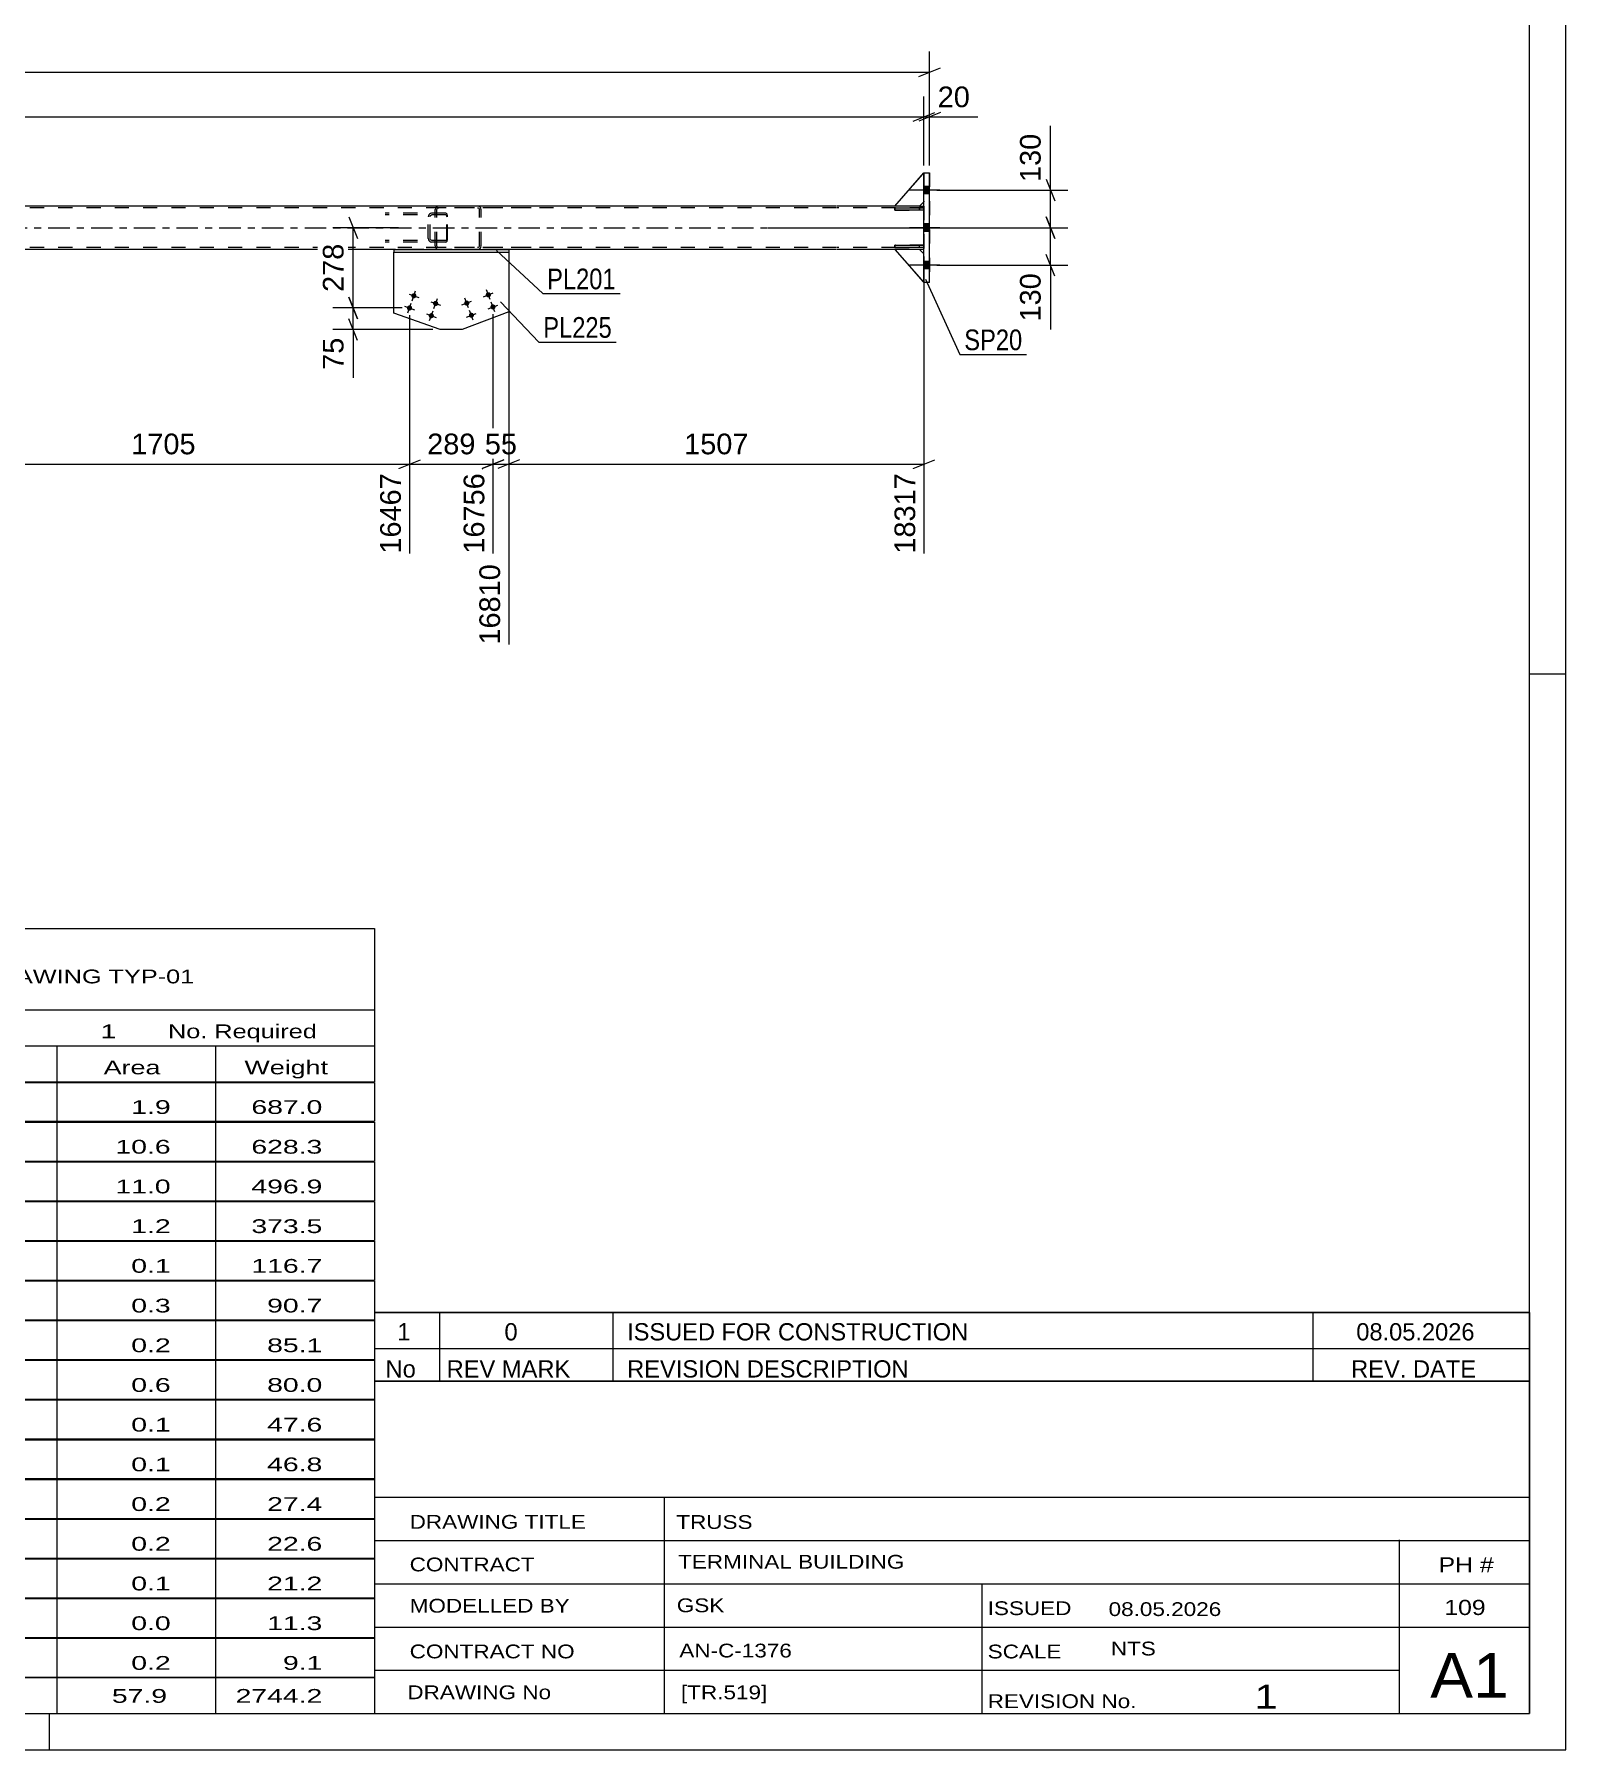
# Model space of a CAD drawing. Header units: millimetres. Extents: x -136 to 705, y -401 to 193.
# Drawn here: x 493.1 to 705.2, y -400.8 to -163.2 of the extents above; entities that cross this region are included whole.
import ezdxf

# ---------------------------------------------------------------- set-up
doc = ezdxf.new("R2010")
doc.units = ezdxf.units.MM
doc.linetypes.add('DXK_LINE_DOT2', pattern=[3.9198, 1.9599, -1.9599])
doc.linetypes.add('DXK_LINE_DOT3', pattern=[5.9187, 2.979, -0.9799, 0.9799, -0.9799])
doc.styles.add('Arial', font='ARIAL.TTF', dxfattribs={"height": 0.2})
doc.styles.add('Arial Narrow', font='ARIALN.TTF', dxfattribs={"height": 0.2})

# ---------------------------------------------------------------- blocks, each defined once
blk = doc.blocks.new('Unknown-318464307-1115')
at = {"color": 5, "linetype": 'Continuous'}
for p, q in [((705.2, -400.79), (705.2, 193.21)), ((700.2, -395.79), (700.2, 188.21)), ((705.2, -251.79), (700.2, -251.79)), ((-130.8, -395.79), (700.2, -395.79)), ((495.2, -400.79), (495.2, -395.79)), ((-135.8, -400.79), (705.2, -400.79))]:
    blk.add_line(p, q, dxfattribs=at)
blk = doc.blocks.new('Part-318464307-2169 - 2141')
at = {"color": 7, "linetype": 'DXK_LINE_DOT2'}
for p, q in [((616.3, -187.19), (612.3, -187.19)), ((612.3, -187.19), (612.3, -187.51)), ((612.3, -187.51), (616.3, -187.51)), ((615.7, -187.19), (615.7, -187.51)), ((616.3, -187.51), (616.3, -187.19))]:
    blk.add_line(p, q, dxfattribs=at)
blk = doc.blocks.new('Part-318464307-2147 - 2141')
at = {"color": 2, "linetype": 'Continuous'}
for p, q in [((612.3, -192.71), (612.3, -192.39)), ((612.3, -192.39), (616.3, -192.39)), ((616.3, -192.71), (616.3, -192.39)), ((616.3, -192.71), (612.3, -192.71))]:
    blk.add_line(p, q, dxfattribs=at)
at = {"color": 7, "linetype": 'DXK_LINE_DOT2'}
for p, q in [((615.7, -192.71), (615.7, -192.39)), ((616.3, -192.39), (616.3, -192.71))]:
    blk.add_line(p, q, dxfattribs=at)
blk = doc.blocks.new('Part-318464307-2180 - 2141')
at = {"color": 7, "linetype": 'DXK_LINE_DOT2'}
for p, q in [((548.65, -187.25), (548.61, -187.43)), ((548.61, -192.47), (548.61, -187.43)), ((548.86, -187.43), (548.88, -187.34)), ((548.86, -192.47), (548.86, -187.43)), ((548.88, -187.34), (548.94, -187.26)), ((549.12, -186.95), (548.92, -186.99)), ((548.94, -187.26), (549.02, -187.21)), ((549.02, -187.21), (549.12, -187.19)), ((561.91, -186.95), (549.12, -186.95)), ((561.91, -187.19), (549.12, -187.19)), ((554.68, -186.99), (554.48, -186.95)), ((554.48, -187.19), (554.58, -187.21)), ((554.58, -187.21), (554.66, -187.26)), ((554.66, -187.26), (554.72, -187.34)), ((554.72, -187.34), (554.74, -187.43)), ((554.74, -192.47), (554.74, -187.43)), ((554.99, -187.43), (554.95, -187.25)), ((554.99, -192.47), (554.99, -187.43)), ((548.61, -192.47), (548.65, -192.65)), ((548.88, -192.56), (548.86, -192.47)), ((554.74, -192.47), (554.72, -192.56)), ((554.95, -192.65), (554.99, -192.47)), ((548.94, -192.64), (548.88, -192.56)), ((548.92, -192.91), (549.12, -192.95)), ((549.02, -192.69), (548.94, -192.64)), ((549.12, -192.71), (549.02, -192.69)), ((561.91, -192.71), (549.12, -192.71)), ((561.91, -192.95), (549.12, -192.95)), ((554.58, -192.69), (554.48, -192.71)), ((554.48, -192.95), (554.68, -192.91)), ((554.66, -192.64), (554.58, -192.69)), ((554.72, -192.56), (554.66, -192.64))]:
    blk.add_line(p, q, dxfattribs=at)
for centre, start, end in [((549.1, -187.45), 110.7583, 155.68), ((554.5, -187.45), 24.32, 69.2417), ((549.1, -192.45), 204.32, 249.2417), ((554.5, -192.45), 290.7583, 335.68)]:
    blk.add_arc(centre, 0.496, start, end, dxfattribs=at)
blk = doc.blocks.new('Part-318464307-2199 - 2141')
at = {"color": 7, "linetype": 'DXK_LINE_DOT2'}
for p, q in [((615.7, -192.95), (612.3, -192.95)), ((612.3, -192.95), (616.3, -197.55)), ((616.3, -193.55), (615.7, -192.95)), ((616.3, -197.55), (616.3, -193.55))]:
    blk.add_line(p, q, dxfattribs=at)
blk = doc.blocks.new('Part-318464307-2200 - 2141')
at = {"color": 2, "linetype": 'Continuous'}
for p, q in [((612.3, -186.95), (616.3, -182.35)), ((615.7, -186.95), (612.3, -186.95)), ((616.3, -186.35), (615.7, -186.95))]:
    blk.add_line(p, q, dxfattribs=at)
at = {"color": 7, "linetype": 'DXK_LINE_DOT2'}
blk.add_line((616.3, -182.35), (616.3, -186.35), dxfattribs=at)
blk = doc.blocks.new('Part-318464307-2201 - 2141')
at = {"color": 7, "linetype": 'DXK_LINE_DOT2'}
for p, q in [((612.3, -186.95), (616.3, -182.35)), ((616.3, -182.35), (616.3, -186.35)), ((615.7, -186.95), (612.3, -186.95)), ((616.3, -186.35), (615.7, -186.95))]:
    blk.add_line(p, q, dxfattribs=at)
blk = doc.blocks.new('Part-318464307-2262 - 2141')
at = {"color": 2, "linetype": 'Continuous'}
for p, q in [((542.9, -201.79), (542.9, -193.35)), ((558.8, -193.35), (558.8, -201.6)), ((549.31, -204.07), (542.9, -201.79)), ((558.8, -201.6), (552.35, -204.07)), ((552.35, -204.07), (549.31, -204.07))]:
    blk.add_line(p, q, dxfattribs=at)
at = {"color": 7, "linetype": 'DXK_LINE_DOT2'}
blk.add_line((542.9, -193.35), (558.8, -193.35), dxfattribs=at)
blk = doc.blocks.new('Part-318464307-2277 - 2141')
at = {"color": 2, "linetype": 'Continuous'}
for p, q in [((542.9, -192.95), (542.9, -193.35)), ((542.9, -192.95), (558.8, -192.95)), ((542.9, -193.35), (558.8, -193.35)), ((558.8, -192.95), (558.8, -193.35))]:
    blk.add_line(p, q, dxfattribs=at)
blk = doc.blocks.new('Bolt-318464307-2279 - 2141')
at = {"linetype": 'Continuous'}
for points in [[(555.64, -199.38, -1), (556.32, -199.12, -1)], [(552.65, -200.52, -1), (553.33, -200.27, -1)], [(553.3, -202.21, -1), (553.97, -201.95, -1)], [(556.29, -201.06, -1), (556.96, -200.8, -1)]]:
    blk.add_hatch(color=1, dxfattribs=at).paths.add_polyline_path(points)
at = {"color": 1, "linetype": 'Continuous'}
for p, q in [((555.31, -199.51), (556.65, -198.99)), ((556.24, -199.92), (555.72, -198.58)), ((552.32, -200.65), (553.66, -200.14)), ((553.25, -201.07), (552.73, -199.72)), ((552.96, -202.33), (554.31, -201.82)), ((553.89, -202.75), (553.38, -201.4)), ((555.95, -201.19), (557.3, -200.68)), ((556.88, -201.61), (556.37, -200.26))]:
    blk.add_line(p, q, dxfattribs=at)
blk = doc.blocks.new('Part-318464307-2366 - 2141')
at = {"color": 2, "linetype": 'Continuous'}
for p, q in [((604.2, -186.95), (-61.33, -186.95)), ((612.3, -186.95), (604.3, -186.95)), ((615.7, -186.95), (616.3, -186.95)), ((542.9, -192.95), (476.87, -192.95)), ((604.2, -192.95), (558.8, -192.95)), ((612.3, -192.95), (604.3, -192.95)), ((616.3, -192.95), (615.7, -192.95))]:
    blk.add_line(p, q, dxfattribs=at)
at = {"color": 7, "linetype": 'DXK_LINE_DOT2'}
for p, q in [((604.2, -187.19), (-61.33, -187.19)), ((616.3, -187.19), (604.3, -187.19)), ((615.7, -186.95), (612.3, -186.95)), ((616.3, -186.95), (616.3, -192.95)), ((604.2, -192.71), (-61.33, -192.71)), ((604.2, -192.95), (-53.33, -192.95)), ((558.8, -192.95), (542.9, -192.95)), ((616.3, -192.71), (604.3, -192.71)), ((616.3, -192.95), (604.3, -192.95)), ((615.7, -192.95), (612.3, -192.95))]:
    blk.add_line(p, q, dxfattribs=at)
at = {"color": 7, "linetype": 'DXK_LINE_DOT3'}
for p, q in [((-61.33, -189.95), (604.2, -189.95)), ((604.3, -189.95), (616.3, -189.95))]:
    blk.add_line(p, q, dxfattribs=at)
blk = doc.blocks.new('Part-318464307-2387 - 2141')
at = {"color": 7, "linetype": 'DXK_LINE_DOT2'}
for p, q in [((616.3, -192.39), (612.3, -192.39)), ((612.3, -192.39), (612.3, -192.71)), ((615.7, -192.71), (615.7, -192.39)), ((616.3, -192.71), (616.3, -192.39)), ((612.3, -192.71), (616.3, -192.71))]:
    blk.add_line(p, q, dxfattribs=at)
blk = doc.blocks.new('Part-318464307-2442 - 2141')
at = {"color": 2, "linetype": 'Continuous'}
for p, q in [((616.3, -182.35), (617.1, -182.35)), ((616.3, -197.55), (616.3, -182.35)), ((617.1, -197.55), (617.1, -182.35)), ((617.1, -197.55), (616.3, -197.55))]:
    blk.add_line(p, q, dxfattribs=at)
at = {"color": 7, "linetype": 'DXK_LINE_DOT2'}
for p, q in [((616.3, -197.55), (616.3, -182.35)), ((617.1, -182.35), (617.1, -197.55))]:
    blk.add_line(p, q, dxfattribs=at)
blk = doc.blocks.new('Part-318464307-2504 - 2141')
at = {"color": 7, "linetype": 'DXK_LINE_DOT2'}
for p, q in [((550.07, -187.95), (541.69, -187.95)), ((550.07, -188.19), (541.69, -188.19)), ((547.7, -188.25), (547.66, -188.43)), ((547.66, -191.47), (547.66, -188.43)), ((547.91, -188.43), (547.93, -188.34)), ((547.91, -191.47), (547.91, -188.43)), ((547.93, -188.34), (547.98, -188.26)), ((548.16, -187.95), (547.97, -187.99)), ((547.98, -188.26), (548.07, -188.21)), ((548.07, -188.21), (548.16, -188.19)), ((548.61, -188.19), (548.61, -187.95)), ((550.18, -187.99), (550.07, -187.95)), ((550.07, -188.19), (550.13, -188.21)), ((550.13, -188.21), (550.17, -188.26)), ((550.17, -188.26), (550.2, -188.34)), ((550.26, -188.09), (550.18, -187.99)), ((550.2, -188.34), (550.21, -188.43)), ((550.21, -191.47), (550.21, -188.43)), ((550.32, -188.25), (550.26, -188.09)), ((550.34, -188.43), (550.32, -188.25)), ((550.34, -191.47), (550.34, -188.43)), ((550.07, -191.71), (541.69, -191.71)), ((550.07, -191.95), (541.69, -191.95)), ((547.66, -191.47), (547.7, -191.65)), ((547.93, -191.56), (547.91, -191.47)), ((547.98, -191.64), (547.93, -191.56)), ((547.97, -191.91), (548.16, -191.95)), ((548.07, -191.69), (547.98, -191.64)), ((548.16, -191.71), (548.07, -191.69)), ((548.61, -191.95), (548.61, -191.71)), ((550.13, -191.69), (550.07, -191.71)), ((550.07, -191.95), (550.18, -191.91)), ((550.17, -191.64), (550.13, -191.69)), ((550.2, -191.56), (550.17, -191.64)), ((550.18, -191.91), (550.26, -191.81)), ((550.21, -191.47), (550.2, -191.56)), ((550.26, -191.81), (550.32, -191.65)), ((550.32, -191.65), (550.34, -191.47))]:
    blk.add_line(p, q, dxfattribs=at)
for centre, start, end in [((548.15, -188.44), 111.1501, 156.1036), ((548.15, -191.45), 203.8964, 248.8499)]:
    blk.add_arc(centre, 0.492, start, end, dxfattribs=at)
blk = doc.blocks.new('Bolt-318464307-2510 - 2141')
at = {"linetype": 'Continuous'}
for points in [[(616.3, -184.23), (616.3, -185.27), (617.1, -185.27), (617.1, -184.23)], [(616.3, -184.23), (616.3, -185.27), (617.1, -185.27), (617.1, -184.23)], [(616.3, -184.23), (616.3, -185.27), (617.1, -185.27), (617.1, -184.23)], [(616.3, -189.43), (616.3, -190.47), (617.1, -190.47), (617.1, -189.43)], [(616.3, -189.43), (616.3, -190.47), (617.1, -190.47), (617.1, -189.43)], [(616.3, -194.63), (616.3, -195.67), (617.1, -195.67), (617.1, -194.63)], [(616.3, -194.63), (616.3, -195.67), (617.1, -195.67), (617.1, -194.63)], [(616.3, -194.63), (616.3, -195.67), (617.1, -195.67), (617.1, -194.63)]]:
    blk.add_hatch(color=1, dxfattribs=at).paths.add_polyline_path(points)
at = {"color": 1, "linetype": 'Continuous'}
for p, q in [((618.5, -184.75), (614.3, -184.75)), ((618.5, -184.75), (614.3, -184.75)), ((618.5, -184.75), (614.3, -184.75)), ((617.1, -184.23), (616.3, -184.23)), ((617.1, -184.23), (616.3, -184.23)), ((617.1, -184.23), (616.3, -184.23)), ((617.1, -185.27), (616.3, -185.27)), ((617.1, -185.27), (616.3, -185.27)), ((617.1, -185.27), (616.3, -185.27)), ((618.5, -189.95), (614.3, -189.95)), ((618.5, -189.95), (614.3, -189.95)), ((617.1, -189.43), (616.3, -189.43)), ((617.1, -189.43), (616.3, -189.43)), ((617.1, -190.47), (616.3, -190.47)), ((617.1, -190.47), (616.3, -190.47)), ((617.1, -194.63), (616.3, -194.63)), ((617.1, -194.63), (616.3, -194.63)), ((617.1, -194.63), (616.3, -194.63)), ((618.5, -195.15), (614.3, -195.15)), ((618.5, -195.15), (614.3, -195.15)), ((618.5, -195.15), (614.3, -195.15)), ((617.1, -195.67), (616.3, -195.67)), ((617.1, -195.67), (616.3, -195.67)), ((617.1, -195.67), (616.3, -195.67))]:
    blk.add_line(p, q, dxfattribs=at)
blk = doc.blocks.new('Bolt-318464307-2512 - 2141')
at = {"linetype": 'Continuous'}
for points in [[(545.33, -199.26, -1), (546, -199.5, -1)], [(544.72, -200.95, -1), (545.4, -201.2, -1)], [(547.74, -202.02, -1), (548.42, -202.27, -1)], [(548.34, -200.33, -1), (549.02, -200.57, -1)]]:
    blk.add_hatch(color=1, dxfattribs=at).paths.add_polyline_path(points)
at = {"color": 1, "linetype": 'Continuous'}
for p, q in [((544.99, -199.14), (546.34, -199.62)), ((545.42, -200.06), (545.91, -198.7)), ((544.38, -200.83), (545.74, -201.32)), ((544.82, -201.75), (545.3, -200.4)), ((547.4, -201.9), (548.76, -202.39)), ((547.84, -202.82), (548.32, -201.47)), ((548, -200.21), (549.36, -200.69)), ((548.44, -201.13), (548.92, -199.77))]:
    blk.add_line(p, q, dxfattribs=at)
blk = doc.blocks.new('Part-318464307-2513 - 2141')
at = {"color": 2, "linetype": 'Continuous'}
for p, q in [((615.7, -192.95), (612.3, -192.95)), ((612.3, -192.95), (616.3, -197.55)), ((616.3, -193.55), (615.7, -192.95))]:
    blk.add_line(p, q, dxfattribs=at)
at = {"color": 7, "linetype": 'DXK_LINE_DOT2'}
blk.add_line((616.3, -197.55), (616.3, -193.55), dxfattribs=at)
blk = doc.blocks.new('Part-318464307-2515 - 2141')
at = {"color": 2, "linetype": 'Continuous'}
for p, q in [((612.3, -187.51), (612.3, -187.19)), ((612.3, -187.19), (616.3, -187.19)), ((616.3, -187.51), (612.3, -187.51)), ((616.3, -187.51), (616.3, -187.19))]:
    blk.add_line(p, q, dxfattribs=at)
at = {"color": 7, "linetype": 'DXK_LINE_DOT2'}
for p, q in [((615.7, -187.51), (615.7, -187.19)), ((616.3, -187.19), (616.3, -187.51))]:
    blk.add_line(p, q, dxfattribs=at)
blk = doc.blocks.new('StraightDimension-318464307-2893 - 2141')
at = {"color": 7, "linetype": 'Continuous'}
for p, q in [((556.62, -201.93), (556.62, -235.1)), ((545.06, -202.07), (545.06, -235.1)), ((543.56, -223.29), (546.56, -222.09)), ((545.06, -222.69), (556.62, -222.69)), ((558.12, -222.09), (555.12, -223.29))]:
    blk.add_line(p, q, dxfattribs=at)
at = {"color": 0}
blk.add_wipeout([(554.78, -221.94), (554.78, -217.74), (546.91, -217.74), (546.91, -221.94)], dxfattribs=at)
at = {"color": 0, "linetype": 'Continuous'}
blk.add_wipeout([(556.02, -223.39), (551.82, -223.39), (551.82, -235.7), (556.02, -235.7)], dxfattribs=at)
at = {"color": 3, "style": 'Arial'}
blk.add_text('289', height=2.865, dxfattribs=at).set_placement((547.51, -221.34))
at = {"color": 3, "linetype": 'Continuous', "style": 'Arial'}
blk.add_text('16756', height=2.865, rotation=90.0002, dxfattribs=at).set_placement((555.42, -235.1))
blk = doc.blocks.new('StraightDimension-318464307-2704 - 2141')
at = {"color": 7, "linetype": 'Continuous'}
for p, q in [((594.73, -189.95), (636.23, -189.95)), ((633.23, -188.45), (634.43, -191.45)), ((633.83, -195.15), (633.83, -189.95)), ((634.43, -196.65), (633.23, -193.65)), ((618.1, -195.15), (636.23, -195.15))]:
    blk.add_line(p, q, dxfattribs=at)
at = {"color": 0}
blk.add_wipeout([(633.08, -195.67), (628.88, -195.67), (628.88, -203.54), (633.08, -203.54)], dxfattribs=at)
at = {"color": 7, "linetype": 'Continuous'}
blk.add_line((633.83, -195.15), (633.83, -204.07), dxfattribs=at)
blk.add_line((633.83, -195.15), (633.83, -204.07), dxfattribs=at)
at = {"color": 3, "style": 'Arial'}
blk.add_text('130', height=2.865, rotation=90.0002, dxfattribs=at).set_placement((632.48, -202.94))
blk = doc.blocks.new('StraightDimension-318464307-2687 - 2141')
at = {"color": 7, "linetype": 'Continuous'}
for p, q in [((618.1, -184.75), (636.23, -184.75)), ((633.23, -183.25), (634.43, -186.25)), ((633.83, -189.95), (633.83, -184.75)), ((594.73, -189.95), (636.23, -189.95)), ((634.43, -191.45), (633.23, -188.45))]:
    blk.add_line(p, q, dxfattribs=at)
at = {"color": 0}
blk.add_wipeout([(633.08, -176.35), (628.88, -176.35), (628.88, -184.22), (633.08, -184.22)], dxfattribs=at)
at = {"color": 7, "linetype": 'Continuous'}
blk.add_line((633.83, -184.75), (633.83, -175.83), dxfattribs=at)
blk.add_line((633.83, -184.75), (633.83, -175.83), dxfattribs=at)
at = {"color": 3, "style": 'Arial'}
blk.add_text('130', height=2.865, rotation=90.0002, dxfattribs=at).set_placement((632.48, -183.62))
blk = doc.blocks.new('StraightDimension-318464307-2886 - 2141')
at = {"color": 7, "linetype": 'Continuous'}
for p, q in [((476.87, -194.35), (476.87, -252.2)), ((545.06, -202.07), (545.06, -235.1)), ((478.37, -222.09), (475.37, -223.29)), ((476.87, -222.69), (545.06, -222.69)), ((543.56, -223.29), (546.56, -222.09))]:
    blk.add_line(p, q, dxfattribs=at)
at = {"color": 0}
blk.add_wipeout([(516.01, -221.94), (516.01, -217.74), (505.92, -217.74), (505.92, -221.94)], dxfattribs=at)
at = {"color": 0, "linetype": 'Continuous'}
blk.add_wipeout([(544.46, -223.39), (540.26, -223.39), (540.26, -235.7), (544.46, -235.7)], dxfattribs=at)
at = {"color": 3, "style": 'Arial'}
blk.add_text('1705', height=2.865, dxfattribs=at).set_placement((506.52, -221.34))
at = {"color": 3, "linetype": 'Continuous', "style": 'Arial'}
blk.add_text('16467', height=2.865, rotation=90.0002, dxfattribs=at).set_placement((543.86, -235.1))
blk = doc.blocks.new('StraightDimension-318464307-2902 - 2141')
at = {"color": 7, "linetype": 'Continuous'}
for p, q in [((558.8, -194.15), (558.8, -247.7)), ((556.62, -201.93), (556.62, -235.1)), ((555.12, -223.29), (558.12, -222.09)), ((556.62, -222.69), (558.8, -222.69)), ((560.3, -222.09), (557.3, -223.29))]:
    blk.add_line(p, q, dxfattribs=at)
at = {"color": 0}
blk.add_wipeout([(560.54, -221.94), (560.54, -217.74), (554.89, -217.74), (554.89, -221.94)], dxfattribs=at)
at = {"color": 0, "linetype": 'Continuous'}
blk.add_wipeout([(558.2, -235.99), (554, -235.99), (554, -248.3), (558.2, -248.3)], dxfattribs=at)
at = {"color": 3, "style": 'Arial'}
blk.add_text('55', height=2.865, dxfattribs=at).set_placement((555.49, -221.34))
at = {"color": 3, "linetype": 'Continuous', "style": 'Arial'}
blk.add_text('16810', height=2.865, rotation=90.0002, dxfattribs=at).set_placement((557.6, -247.7))
blk = doc.blocks.new('StraightDimension-318464307-2909 - 2141')
at = {"color": 7, "linetype": 'Continuous'}
for p, q in [((558.8, -194.15), (558.8, -247.7)), ((616.3, -193.95), (616.3, -235.1)), ((560.3, -222.09), (557.3, -223.29)), ((558.8, -222.69), (616.3, -222.69)), ((614.8, -223.29), (617.8, -222.09))]:
    blk.add_line(p, q, dxfattribs=at)
at = {"color": 0}
blk.add_wipeout([(592.6, -221.94), (592.6, -217.74), (582.5, -217.74), (582.5, -221.94)], dxfattribs=at)
at = {"color": 0, "linetype": 'Continuous'}
blk.add_wipeout([(615.7, -223.39), (611.5, -223.39), (611.5, -235.7), (615.7, -235.7)], dxfattribs=at)
at = {"color": 3, "style": 'Arial'}
blk.add_text('1507', height=2.865, dxfattribs=at).set_placement((583.1, -221.34))
at = {"color": 3, "linetype": 'Continuous', "style": 'Arial'}
blk.add_text('18317', height=2.865, rotation=90.0002, dxfattribs=at).set_placement((615.1, -235.1))
blk = doc.blocks.new('StraightDimension-318464307-2967 - 2141')
at = {"color": 7, "linetype": 'Continuous'}
for p, q in [((543.52, -189.95), (534.42, -189.95)), ((536.67, -188.45), (537.87, -191.45)), ((537.27, -201.07), (537.27, -189.95)), ((537.87, -202.57), (536.67, -199.57)), ((544.06, -201.07), (534.42, -201.07))]:
    blk.add_line(p, q, dxfattribs=at)
at = {"color": 0}
blk.add_wipeout([(536.52, -191.58), (532.32, -191.58), (532.32, -199.45), (536.52, -199.45)], dxfattribs=at)
at = {"color": 3, "style": 'Arial'}
blk.add_text('278', height=2.865, rotation=90.0002, dxfattribs=at).set_placement((535.92, -198.85))
blk = doc.blocks.new('StraightDimension-318464307-2983 - 2141')
at = {"color": 7, "linetype": 'Continuous'}
for p, q in [((536.67, -199.57), (537.87, -202.57)), ((544.06, -201.07), (534.42, -201.07)), ((537.27, -204.07), (537.27, -201.07)), ((548.31, -204.07), (534.42, -204.07)), ((537.87, -205.57), (536.67, -202.57))]:
    blk.add_line(p, q, dxfattribs=at)
at = {"color": 0}
blk.add_wipeout([(536.52, -204.59), (532.32, -204.59), (532.32, -210.24), (536.52, -210.24)], dxfattribs=at)
at = {"color": 7, "linetype": 'Continuous'}
blk.add_line((537.27, -204.07), (537.27, -210.76), dxfattribs=at)
blk.add_line((537.27, -204.07), (537.27, -210.76), dxfattribs=at)
at = {"color": 3, "style": 'Arial'}
blk.add_text('75', height=2.865, rotation=90.0002, dxfattribs=at).set_placement((535.92, -209.64))
blk = doc.blocks.new('StraightDimension-318464307-3011 - 2141')
at = {"color": 7, "linetype": 'Continuous'}
for p, q in [((617.1, -181.35), (617.1, -165.56)), ((-74.23, -168.41), (617.1, -168.41)), ((615.6, -169.01), (618.6, -167.81))]:
    blk.add_line(p, q, dxfattribs=at)
blk = doc.blocks.new('StraightDimension-318464307-3022 - 2141')
at = {"color": 7, "linetype": 'Continuous'}
for p, q in [((616.3, -181.35), (616.3, -171.76)), ((-73.43, -174.61), (616.3, -174.61)), ((614.8, -175.21), (617.8, -174.01))]:
    blk.add_line(p, q, dxfattribs=at)
blk = doc.blocks.new('StraightDimension-318464307-3044 - 2141')
at = {"color": 7, "linetype": 'Continuous'}
for p, q in [((616.3, -181.35), (616.3, -171.76)), ((617.1, -181.35), (617.1, -171.76)), ((614.8, -175.21), (617.8, -174.01)), ((618.6, -174.01), (615.6, -175.21)), ((616.3, -174.61), (617.1, -174.61))]:
    blk.add_line(p, q, dxfattribs=at)
at = {"color": 0}
blk.add_wipeout([(623.27, -173.86), (623.27, -169.66), (617.62, -169.66), (617.62, -173.86)], dxfattribs=at)
at = {"color": 7, "linetype": 'Continuous'}
blk.add_line((617.1, -174.61), (623.79, -174.61), dxfattribs=at)
blk.add_line((617.1, -174.61), (623.79, -174.61), dxfattribs=at)
at = {"color": 3, "style": 'Arial'}
blk.add_text('20', height=2.865, dxfattribs=at).set_placement((618.22, -173.26))
blk = doc.blocks.new('Unknown-318464307-9130')
at = {"color": 7, "linetype": 'Continuous'}
for p, q in [((540.2, -349.73), (700.2, -349.73)), ((540.2, -349.74), (540.2, -395.79)), ((700.2, -349.79), (700.2, -395.79)), ((540.2, -365.79), (700.2, -365.79)), ((580.34, -365.79), (580.34, -395.79)), ((540.2, -371.79), (700.2, -371.79)), ((682.2, -395.73), (682.2, -371.73)), ((540.2, -377.79), (700.2, -377.79)), ((624.34, -377.79), (624.34, -395.79)), ((540.2, -383.79), (700.2, -383.79)), ((540.2, -389.79), (682.2, -389.79)), ((540.2, -395.79), (700.2, -395.79))]:
    blk.add_line(p, q, dxfattribs=at)
at = {"color": 7, "style": 'Arial Narrow'}
for s, height, width, p in [('DRAWING TITLE', 1.9089, 1.425378, (545.08, -370.18)), ('TRUSS', 1.909, 1.425378, (582.01, -370.2)), ('CONTRACT', 1.909, 1.425378, (545.08, -376.08)), ('TERMINAL BUILDING', 1.9089, 1.425378, (582.26, -375.71)), ('MODELLED BY', 1.9089, 1.425378, (545.08, -381.8)), ('GSK', 1.909, 1.425378, (582.08, -381.74)), ('ISSUED', 1.909, 1.425378, (625.14, -382.14)), ('08.05.2026', 1.909, 1.425378, (641.89, -382.27)), ('CONTRACT NO', 1.9089, 1.425378, (545.08, -388.13)), ('AN-C-1376', 1.909, 1.425378, (582.43, -388.01)), ('SCALE', 1.909, 1.425378, (625.14, -388.14)), ('A1', 6.204, 1.25, (686.44, -393.59)), ('DRAWING No', 1.909, 1.425378, (544.76, -393.79)), ('[TR.519]', 1.909, 1.425378, (582.66, -393.8)), ('1', 3.34, 1.5, (662.11, -395.11)), ('REVISION No.', 1.9089, 1.425378, (625.14, -395.02))]:
    blk.add_text(s, height=height, dxfattribs=dict(at, width=width)).set_placement(p)
at = {"color": 7, "linetype": 'Continuous', "style": 'Arial Narrow'}
for s, height, width, p in [('PH #', 2.1, 1.42538, (687.6, -376.23)), ('109', 2.1, 1.42538, (688.39, -382.13)), ('NTS', 1.909, 1.425378, (642.2, -387.73))]:
    blk.add_text(s, height=height, dxfattribs=dict(at, width=width)).set_placement(p)
blk = doc.blocks.new('Unknown-318464307-9131')
at = {"color": 7, "linetype": 'Continuous'}
for p, q in [((380.2, -287.04), (540.2, -287.04)), ((380.2, -298.29), (380.2, -287.04)), ((540.2, -287.04), (540.2, -298.29)), ((380.2, -298.29), (540.2, -298.29)), ((380.2, -298.29), (380.2, -303.29)), ((540.2, -298.29), (540.2, -303.29)), ((380.2, -303.29), (540.2, -303.29)), ((380.2, -303.29), (380.2, -308.29)), ((404.2, -303.29), (404.2, -308.29)), ((439.7, -303.29), (439.7, -308.29)), ((465.7, -303.29), (465.7, -308.29)), ((478.7, -303.29), (478.7, -308.29)), ((496.2, -303.29), (496.2, -308.29)), ((518.2, -303.29), (518.2, -308.29)), ((540.2, -303.29), (540.2, -308.29)), ((380.2, -308.29), (540.2, -308.29)), ((380.2, -308.34), (380.2, -313.74)), ((380.2, -308.34), (540.2, -308.34)), ((404.2, -308.29), (404.2, -313.79)), ((439.7, -308.29), (439.7, -313.79)), ((465.7, -308.29), (465.7, -313.79)), ((478.7, -308.29), (478.7, -313.79)), ((496.2, -308.29), (496.2, -313.79)), ((518.2, -308.29), (518.2, -313.79)), ((540.2, -308.34), (540.2, -313.74)), ((380.2, -313.74), (540.2, -313.74)), ((380.2, -313.84), (380.2, -319.24)), ((380.2, -313.84), (540.2, -313.84)), ((404.2, -313.79), (404.2, -319.29)), ((439.7, -313.79), (439.7, -319.29)), ((465.7, -313.79), (465.7, -319.29)), ((478.7, -313.79), (478.7, -319.29)), ((496.2, -313.79), (496.2, -319.29)), ((518.2, -313.79), (518.2, -319.29)), ((540.2, -313.84), (540.2, -319.24)), ((380.2, -319.24), (540.2, -319.24)), ((380.2, -319.34), (380.2, -324.74)), ((380.2, -319.34), (540.2, -319.34)), ((404.2, -319.29), (404.2, -324.79)), ((439.7, -319.29), (439.7, -324.79)), ((465.7, -319.29), (465.7, -324.79)), ((478.7, -319.29), (478.7, -324.79)), ((496.2, -319.29), (496.2, -324.79)), ((518.2, -319.29), (518.2, -324.79)), ((540.2, -319.34), (540.2, -324.74)), ((380.2, -324.74), (540.2, -324.74)), ((380.2, -324.84), (380.2, -330.24)), ((380.2, -324.84), (540.2, -324.84)), ((404.2, -324.79), (404.2, -330.29)), ((439.7, -324.79), (439.7, -330.29)), ((465.7, -324.79), (465.7, -330.29)), ((478.7, -324.79), (478.7, -330.29)), ((496.2, -324.79), (496.2, -330.29)), ((518.2, -324.79), (518.2, -330.29)), ((540.2, -324.84), (540.2, -330.24)), ((380.2, -330.24), (540.2, -330.24)), ((404.2, -330.29), (404.2, -335.79)), ((439.7, -330.29), (439.7, -335.79)), ((465.7, -330.29), (465.7, -335.79)), ((478.7, -330.29), (478.7, -335.79)), ((496.2, -330.29), (496.2, -335.79)), ((518.2, -330.29), (518.2, -335.79)), ((380.2, -330.34), (380.2, -335.74)), ((380.2, -330.34), (540.2, -330.34)), ((540.2, -330.34), (540.2, -335.74)), ((380.2, -335.74), (540.2, -335.74)), ((380.2, -335.84), (380.2, -341.24)), ((380.2, -335.84), (540.2, -335.84)), ((404.2, -335.79), (404.2, -341.29)), ((439.7, -335.79), (439.7, -341.29)), ((465.7, -335.79), (465.7, -341.29)), ((478.7, -335.79), (478.7, -341.29)), ((496.2, -335.79), (496.2, -341.29)), ((518.2, -335.79), (518.2, -341.29)), ((540.2, -335.84), (540.2, -341.24)), ((380.2, -341.24), (540.2, -341.24)), ((380.2, -341.34), (380.2, -346.74)), ((380.2, -341.34), (540.2, -341.34)), ((404.2, -341.29), (404.2, -346.79)), ((439.7, -341.29), (439.7, -346.79)), ((465.7, -341.29), (465.7, -346.79)), ((478.7, -341.29), (478.7, -346.79)), ((496.2, -341.29), (496.2, -346.79)), ((518.2, -341.29), (518.2, -346.79)), ((540.2, -341.34), (540.2, -346.74)), ((380.2, -346.74), (540.2, -346.74)), ((380.2, -346.84), (380.2, -352.24)), ((380.2, -346.84), (540.2, -346.84)), ((404.2, -346.79), (404.2, -352.29)), ((439.7, -346.79), (439.7, -352.29)), ((465.7, -346.79), (465.7, -352.29)), ((478.7, -346.79), (478.7, -352.29)), ((496.2, -346.79), (496.2, -352.29)), ((518.2, -346.79), (518.2, -352.29)), ((540.2, -346.84), (540.2, -352.24)), ((380.2, -352.24), (540.2, -352.24)), ((380.2, -352.34), (380.2, -357.74)), ((380.2, -352.34), (540.2, -352.34)), ((404.2, -352.29), (404.2, -357.79)), ((439.7, -352.29), (439.7, -357.79)), ((465.7, -352.29), (465.7, -357.79)), ((478.7, -352.29), (478.7, -357.79)), ((496.2, -352.29), (496.2, -357.79)), ((518.2, -352.29), (518.2, -357.79)), ((540.2, -352.34), (540.2, -357.74)), ((380.2, -357.74), (540.2, -357.74)), ((380.2, -357.84), (380.2, -363.24)), ((380.2, -357.84), (540.2, -357.84)), ((404.2, -357.79), (404.2, -363.29)), ((439.7, -357.79), (439.7, -363.29)), ((465.7, -357.79), (465.7, -363.29)), ((478.7, -357.79), (478.7, -363.29)), ((496.2, -357.79), (496.2, -363.29)), ((518.2, -357.79), (518.2, -363.29)), ((540.2, -357.84), (540.2, -363.24)), ((380.2, -363.24), (540.2, -363.24)), ((380.2, -363.34), (380.2, -368.74)), ((380.2, -363.34), (540.2, -363.34)), ((404.2, -363.29), (404.2, -368.79)), ((439.7, -363.29), (439.7, -368.79)), ((465.7, -363.29), (465.7, -368.79)), ((478.7, -363.29), (478.7, -368.79)), ((496.2, -363.29), (496.2, -368.79)), ((518.2, -363.29), (518.2, -368.79)), ((540.2, -363.34), (540.2, -368.74)), ((380.2, -368.74), (540.2, -368.74)), ((380.2, -368.84), (380.2, -374.24)), ((380.2, -368.84), (540.2, -368.84)), ((404.2, -368.79), (404.2, -374.29)), ((439.7, -368.79), (439.7, -374.29)), ((465.7, -368.79), (465.7, -374.29)), ((478.7, -368.79), (478.7, -374.29)), ((496.2, -368.79), (496.2, -374.29)), ((518.2, -368.79), (518.2, -374.29)), ((540.2, -368.84), (540.2, -374.24)), ((380.2, -374.24), (540.2, -374.24)), ((380.2, -374.34), (380.2, -379.74)), ((380.2, -374.34), (540.2, -374.34)), ((404.2, -374.29), (404.2, -379.79)), ((439.7, -374.29), (439.7, -379.79)), ((465.7, -374.29), (465.7, -379.79)), ((478.7, -374.29), (478.7, -379.79)), ((496.2, -374.29), (496.2, -379.79)), ((518.2, -374.29), (518.2, -379.79)), ((540.2, -374.34), (540.2, -379.74)), ((380.2, -379.74), (540.2, -379.74)), ((380.2, -379.84), (380.2, -385.24)), ((380.2, -379.84), (540.2, -379.84)), ((404.2, -379.79), (404.2, -385.29)), ((439.7, -379.79), (439.7, -385.29)), ((465.7, -379.79), (465.7, -385.29)), ((478.7, -379.79), (478.7, -385.29)), ((496.2, -379.79), (496.2, -385.29)), ((518.2, -379.79), (518.2, -385.29)), ((540.2, -379.84), (540.2, -385.24)), ((380.2, -385.24), (540.2, -385.24)), ((380.2, -385.34), (380.2, -390.74)), ((380.2, -385.34), (540.2, -385.34)), ((404.2, -385.29), (404.2, -390.79)), ((439.7, -385.29), (439.7, -390.79)), ((465.7, -385.29), (465.7, -390.79)), ((478.7, -385.29), (478.7, -390.79)), ((496.2, -385.29), (496.2, -390.79)), ((518.2, -385.29), (518.2, -390.79)), ((540.2, -385.34), (540.2, -390.74)), ((380.2, -390.74), (540.2, -390.74)), ((380.2, -390.79), (540.2, -390.79)), ((380.2, -390.79), (380.2, -395.79)), ((496.2, -390.79), (496.2, -395.79)), ((518.2, -390.79), (518.2, -395.79)), ((540.2, -390.79), (540.2, -395.79)), ((380.2, -395.79), (540.2, -395.79))]:
    blk.add_line(p, q, dxfattribs=at)
at = {"color": 7, "style": 'Arial Narrow'}
for s, height, width, p in [('GENERAL NOTES & WELD DETAILS :', 2.8633, 1.4, (381.35, -294.73)), ('REFER TYP DRAWING TYP-01', 1.9089, 1.6, (464.9, -294.63)), ("MATERIAL LIST FOR ASSEMBLY MK'D", 1.9089, 1.6, (381.35, -302.23)), ('TR519', 1.909, 1.794707, (474.1, -302.32)), ('1', 1.91, 1.794707, (502.28, -302.23)), ('No. Required', 1.9089, 1.6, (511.61, -302.23)), ('Mark', 1.909, 1.7, (381.54, -307.29)), ('Profile', 1.909, 1.7, (414.61, -307.29)), ('Material', 1.909, 1.7, (444.74, -307.23)), ('No.', 1.909, 1.7, (469.7, -307.23)), ('Length', 1.909, 1.7, (480.2, -307.23)), ('Area', 1.909, 1.7, (502.7, -307.23)), ('Weight', 1.909, 1.7, (522.2, -307.23))]:
    blk.add_text(s, height=height, dxfattribs=dict(at, width=width)).set_placement(p)
at = {"color": 7, "linetype": 'Continuous', "style": 'Arial Narrow'}
for s, height, width, p in [('M244', 1.909, 1.794707, (381.7, -312.72)), ('SHS150*6', 1.909, 1.794707, (406.2, -312.72)), ('E350', 1.909, 1.794707, (445.94, -312.72)), ('8', 1.91, 1.794707, (470.06, -312.72)), ('3220', 1.909, 1.794707, (482.78, -312.72)), ('1.9', 1.909, 1.794707, (506.52, -312.72)), ('687.0', 1.909, 1.794707, (523.16, -312.72)), ('TR519', 1.909, 1.794707, (381.7, -318.22)), ('SHS150*8', 1.909, 1.794707, (406.2, -318.22)), ('E350', 1.909, 1.794707, (445.94, -318.22)), ('1', 1.91, 1.794707, (470.06, -318.22)), ('17614', 1.909, 1.794707, (480.6, -318.22)), ('10.6', 1.909, 1.794707, (504.33, -318.22)), ('628.3', 1.909, 1.794707, (523.16, -318.22)), ('BC228', 1.909, 1.794707, (381.7, -323.72)), ('SHS150*6', 1.909, 1.794707, (406.2, -323.72)), ('E350', 1.909, 1.794707, (445.94, -323.72)), ('1', 1.91, 1.794707, (470.06, -323.72)), ('18317', 1.909, 1.794707, (480.6, -323.72)), ('11.0', 1.909, 1.794707, (504.33, -323.72)), ('496.9', 1.909, 1.794707, (523.16, -323.72)), ('M256', 1.909, 1.794707, (381.7, -329.22)), ('SHS100*6', 1.909, 1.794707, (406.2, -329.22)), ('E350', 1.909, 1.794707, (445.94, -329.22)), ('7', 1.91, 1.794707, (470.06, -329.22)), ('3103', 1.909, 1.794707, (482.78, -329.22)), ('1.2', 1.909, 1.794707, (506.52, -329.22)), ('373.5', 1.909, 1.794707, (523.16, -329.22)), ('M1454', 1.909, 1.794707, (381.7, -334.72)), ('RHS100*100*6', 1.9089, 1.794707, (406.2, -334.72)), ('E350', 1.909, 1.794707, (445.94, -334.72)), ('18', 1.909, 1.794707, (468.96, -334.72)), ('366', 1.909, 1.794707, (484.97, -334.72)), ('0.1', 1.909, 1.794707, (506.52, -334.72)), ('116.7', 1.909, 1.794707, (523.16, -334.72)), ('SP20', 1.909, 1.794707, (381.7, -340.22)), ('PL20*380', 1.909, 1.794707, (406.2, -340.22)), ('E350', 1.909, 1.794707, (445.94, -340.22)), ('4', 1.91, 1.794707, (470.06, -340.22)), ('380', 1.909, 1.794707, (484.97, -340.22)), ('0.3', 1.909, 1.794707, (506.52, -340.22)), ('90.7', 1.909, 1.794707, (525.34, -340.22)), ('PL196', 1.909, 1.794707, (381.7, -345.72)), ('PL12*276', 1.909, 1.794707, (406.2, -345.72)), ('E350', 1.909, 1.794707, (445.94, -345.72)), ('9', 1.91, 1.794707, (470.06, -345.72)), ('396', 1.909, 1.794707, (484.97, -345.72)), ('0.2', 1.909, 1.794707, (506.52, -345.72)), ('85.1', 1.909, 1.794707, (525.34, -345.72)), ('PL205', 1.909, 1.794707, (381.7, -351.22)), ('PL12*521', 1.909, 1.794707, (406.2, -351.22)), ('E350', 1.909, 1.794707, (445.94, -351.22)), ('3', 1.91, 1.794707, (470.06, -351.22)), ('565', 1.909, 1.794707, (484.97, -351.22)), ('0.6', 1.909, 1.794707, (506.52, -351.22)), ('80.0', 1.909, 1.794707, (525.34, -351.22)), ('PL197', 1.909, 1.794707, (381.7, -356.72)), ('PL10*170', 1.909, 1.794707, (406.2, -356.72)), ('E350', 1.909, 1.794707, (445.94, -356.72)), ('9', 1.91, 1.794707, (470.06, -356.72)), ('396', 1.909, 1.794707, (484.97, -356.72)), ('0.1', 1.909, 1.794707, (506.52, -356.72)), ('47.6', 1.909, 1.794707, (525.34, -356.72)), ('PL760', 1.909, 1.794707, (381.7, -362.22)), ('PL12*120', 1.909, 1.794707, (406.2, -362.22)), ('E350', 1.909, 1.794707, (445.94, -362.22)), ('18', 1.909, 1.794707, (468.96, -362.22)), ('230', 1.909, 1.794707, (484.97, -362.22)), ('0.1', 1.909, 1.794707, (506.52, -362.22)), ('46.8', 1.909, 1.794707, (525.34, -362.22)), ('PL225', 1.909, 1.794707, (381.7, -367.72)), ('PL12*268', 1.909, 1.794707, (406.2, -367.72)), ('E350', 1.909, 1.794707, (445.94, -367.72)), ('3', 1.91, 1.794707, (470.06, -367.72)), ('398', 1.909, 1.794707, (484.97, -367.72)), ('0.2', 1.909, 1.794707, (506.52, -367.72)), ('27.4', 1.909, 1.794707, (525.34, -367.72)), ('PL206', 1.909, 1.794707, (381.7, -373.22)), ('PL10*170', 1.909, 1.794707, (406.2, -373.22)), ('E350', 1.909, 1.794707, (445.94, -373.22)), ('3', 1.91, 1.794707, (470.06, -373.22)), ('565', 1.909, 1.794707, (484.97, -373.22)), ('0.2', 1.909, 1.794707, (506.52, -373.22)), ('22.6', 1.909, 1.794707, (525.34, -373.22)), ('PL201', 1.909, 1.794707, (381.7, -378.72)), ('PL10*170', 1.909, 1.794707, (406.2, -378.72)), ('E350', 1.909, 1.794707, (445.94, -378.72)), ('4', 1.91, 1.794707, (470.06, -378.72)), ('398', 1.909, 1.794707, (484.97, -378.72)), ('0.1', 1.909, 1.794707, (506.52, -378.72)), ('21.2', 1.909, 1.794707, (525.34, -378.72)), ('ST26', 1.909, 1.794707, (381.7, -384.22)), ('PL8*100', 1.909, 1.794707, (406.2, -384.22)), ('E350', 1.909, 1.794707, (445.94, -384.22)), ('32', 1.909, 1.794707, (468.96, -384.22)), ('115', 1.909, 1.794707, (484.97, -384.22)), ('0.0', 1.909, 1.794707, (506.52, -384.22)), ('11.3', 1.909, 1.794707, (525.34, -384.22)), ('PL223', 1.909, 1.794707, (381.7, -389.72)), ('PL12*267', 1.909, 1.794707, (406.2, -389.72)), ('E350', 1.909, 1.794707, (445.94, -389.72)), ('1', 1.91, 1.794707, (470.06, -389.72)), ('398', 1.909, 1.794707, (484.97, -389.72)), ('0.2', 1.909, 1.794707, (506.52, -389.72)), ('9.1', 1.909, 1.794707, (527.53, -389.72)), ('Total', 1.909, 1.7, (482.53, -394.29)), ('57.9', 1.909, 1.794707, (503.84, -394.29)), ('2744.2', 1.909, 1.794707, (520.97, -394.29))]:
    blk.add_text(s, height=height, dxfattribs=dict(at, width=width)).set_placement(p)
blk = doc.blocks.new('Unknown-318464307-9133')
at = {"color": 7, "linetype": 'Continuous'}
for p, q in [((540.2, -340.23), (700.2, -340.23)), ((700.2, -340.23), (540.2, -340.23)), ((540.2, -340.23), (540.2, -345.23)), ((549.2, -340.23), (549.2, -345.23)), ((573.2, -340.23), (573.2, -345.23)), ((670.2, -340.23), (670.2, -345.23)), ((700.2, -340.23), (700.2, -345.23)), ((540.2, -345.23), (700.2, -345.23)), ((540.2, -345.23), (540.2, -349.73)), ((540.2, -345.23), (700.2, -345.23)), ((549.2, -345.23), (549.2, -349.73)), ((573.2, -345.23), (573.2, -349.73)), ((670.2, -345.23), (670.2, -349.73)), ((700.2, -345.23), (700.2, -349.73)), ((700.2, -349.73), (540.2, -349.73))]:
    blk.add_line(p, q, dxfattribs=at)
at = {"color": 7, "linetype": 'Continuous', "style": 'Arial Narrow'}
for s, height, width, p in [('1', 2.39, 1.196471, (543.36, -344.09)), ('0', 2.39, 1.196471, (558.21, -344.09)), ('ISSUED FOR CONSTRUCTION', 2.3861, 1.196471, (575.2, -344.09)), ('08.05.2026', 2.386, 1.196471, (676.2, -344.09)), ('No', 2.386, 1.2, (541.74, -349.23)), ('REV MARK', 2.386, 1.2, (550.2, -349.23)), ('REVISION DESCRIPTION', 2.3861, 1.2, (575.2, -349.23)), ('REV. DATE', 2.386, 1.2, (675.48, -349.23))]:
    blk.add_text(s, height=height, dxfattribs=dict(at, width=width)).set_placement(p)
blk = doc.blocks.new('Mark-318464307-2258 - 2141')
at = {"color": 0}
blk.add_wipeout([(573.1, -205.2), (573.1, -202.2), (563.59, -202.2), (563.59, -205.2)], dxfattribs=at)
blk.add_wipeout([(573.1, -205.2), (573.1, -202.2), (563.59, -202.2), (563.59, -205.2)], dxfattribs=at)
at = {"color": 30, "linetype": 'Continuous'}
for p, q in [((557.67, -200.23), (562.99, -205.8)), ((562.99, -205.8), (573.7, -205.8))]:
    blk.add_line(p, q, dxfattribs=at)
at = {"color": 3, "style": 'Arial Narrow'}
blk.add_text('PL225', height=2.863, dxfattribs=at).set_placement((563.59, -205.2))
blk = doc.blocks.new('Mark-318464307-2273 - 2141')
at = {"color": 0}
blk.add_wipeout([(573.62, -198.48), (573.62, -195.48), (564.12, -195.48), (564.12, -198.48)], dxfattribs=at)
blk.add_wipeout([(573.62, -198.48), (573.62, -195.48), (564.12, -195.48), (564.12, -198.48)], dxfattribs=at)
at = {"color": 30, "linetype": 'Continuous'}
for p, q in [((557.1, -193.13), (563.52, -199.08)), ((563.52, -199.08), (574.22, -199.08))]:
    blk.add_line(p, q, dxfattribs=at)
at = {"color": 3, "style": 'Arial Narrow'}
blk.add_text('PL201', height=2.863, dxfattribs=at).set_placement((564.12, -198.48))
blk = doc.blocks.new('Mark-318464307-2438 - 2141')
at = {"color": 0}
blk.add_wipeout([(629.94, -206.92), (629.94, -203.92), (621.9, -203.92), (621.9, -206.92)], dxfattribs=at)
blk.add_wipeout([(629.94, -206.92), (629.94, -203.92), (621.9, -203.92), (621.9, -206.92)], dxfattribs=at)
at = {"color": 30, "linetype": 'Continuous'}
for p, q in [((616.54, -197.06), (621.3, -207.52)), ((621.3, -207.52), (630.54, -207.52))]:
    blk.add_line(p, q, dxfattribs=at)
at = {"color": 3, "style": 'Arial Narrow'}
blk.add_text('SP20', height=2.863, dxfattribs=at).set_placement((621.9, -206.92))

msp = doc.modelspace()

# ---------------------------------------------------------------- block references
for name in ['Unknown-318464307-1115', 'Part-318464307-2200 - 2141', 'Part-318464307-2201 - 2141', 'Part-318464307-2442 - 2141', 'Bolt-318464307-2510 - 2141', 'Part-318464307-2366 - 2141', 'Part-318464307-2180 - 2141', 'Part-318464307-2169 - 2141', 'Part-318464307-2515 - 2141', 'Part-318464307-2504 - 2141', 'Part-318464307-2147 - 2141', 'Part-318464307-2387 - 2141', 'Part-318464307-2277 - 2141', 'Part-318464307-2262 - 2141', 'Part-318464307-2199 - 2141', 'Part-318464307-2513 - 2141', 'Bolt-318464307-2512 - 2141', 'Bolt-318464307-2279 - 2141', 'Unknown-318464307-9131', 'Unknown-318464307-9133', 'Unknown-318464307-9130']:
    msp.add_blockref(name, (0, 0))

# ---------------------------------------------------------------- next in the draw order: block references
for name in ['StraightDimension-318464307-2704 - 2141', 'StraightDimension-318464307-2893 - 2141']:
    msp.add_blockref(name, (0, 0))

# ---------------------------------------------------------------- next in the draw order: block references
for name in ['StraightDimension-318464307-2687 - 2141', 'StraightDimension-318464307-2886 - 2141', 'StraightDimension-318464307-2902 - 2141']:
    msp.add_blockref(name, (0, 0))

# ---------------------------------------------------------------- next in the draw order: block references
for name in ['StraightDimension-318464307-3011 - 2141', 'StraightDimension-318464307-2967 - 2141', 'StraightDimension-318464307-2909 - 2141']:
    msp.add_blockref(name, (0, 0))

# ---------------------------------------------------------------- next in the draw order: block references
for name in ['StraightDimension-318464307-3022 - 2141', 'Mark-318464307-2438 - 2141', 'StraightDimension-318464307-2983 - 2141', 'Mark-318464307-2258 - 2141']:
    msp.add_blockref(name, (0, 0))

# ---------------------------------------------------------------- next in the draw order: block references
for name in ['StraightDimension-318464307-3044 - 2141', 'Mark-318464307-2273 - 2141']:
    msp.add_blockref(name, (0, 0))

doc.saveas('drawing.dxf')
